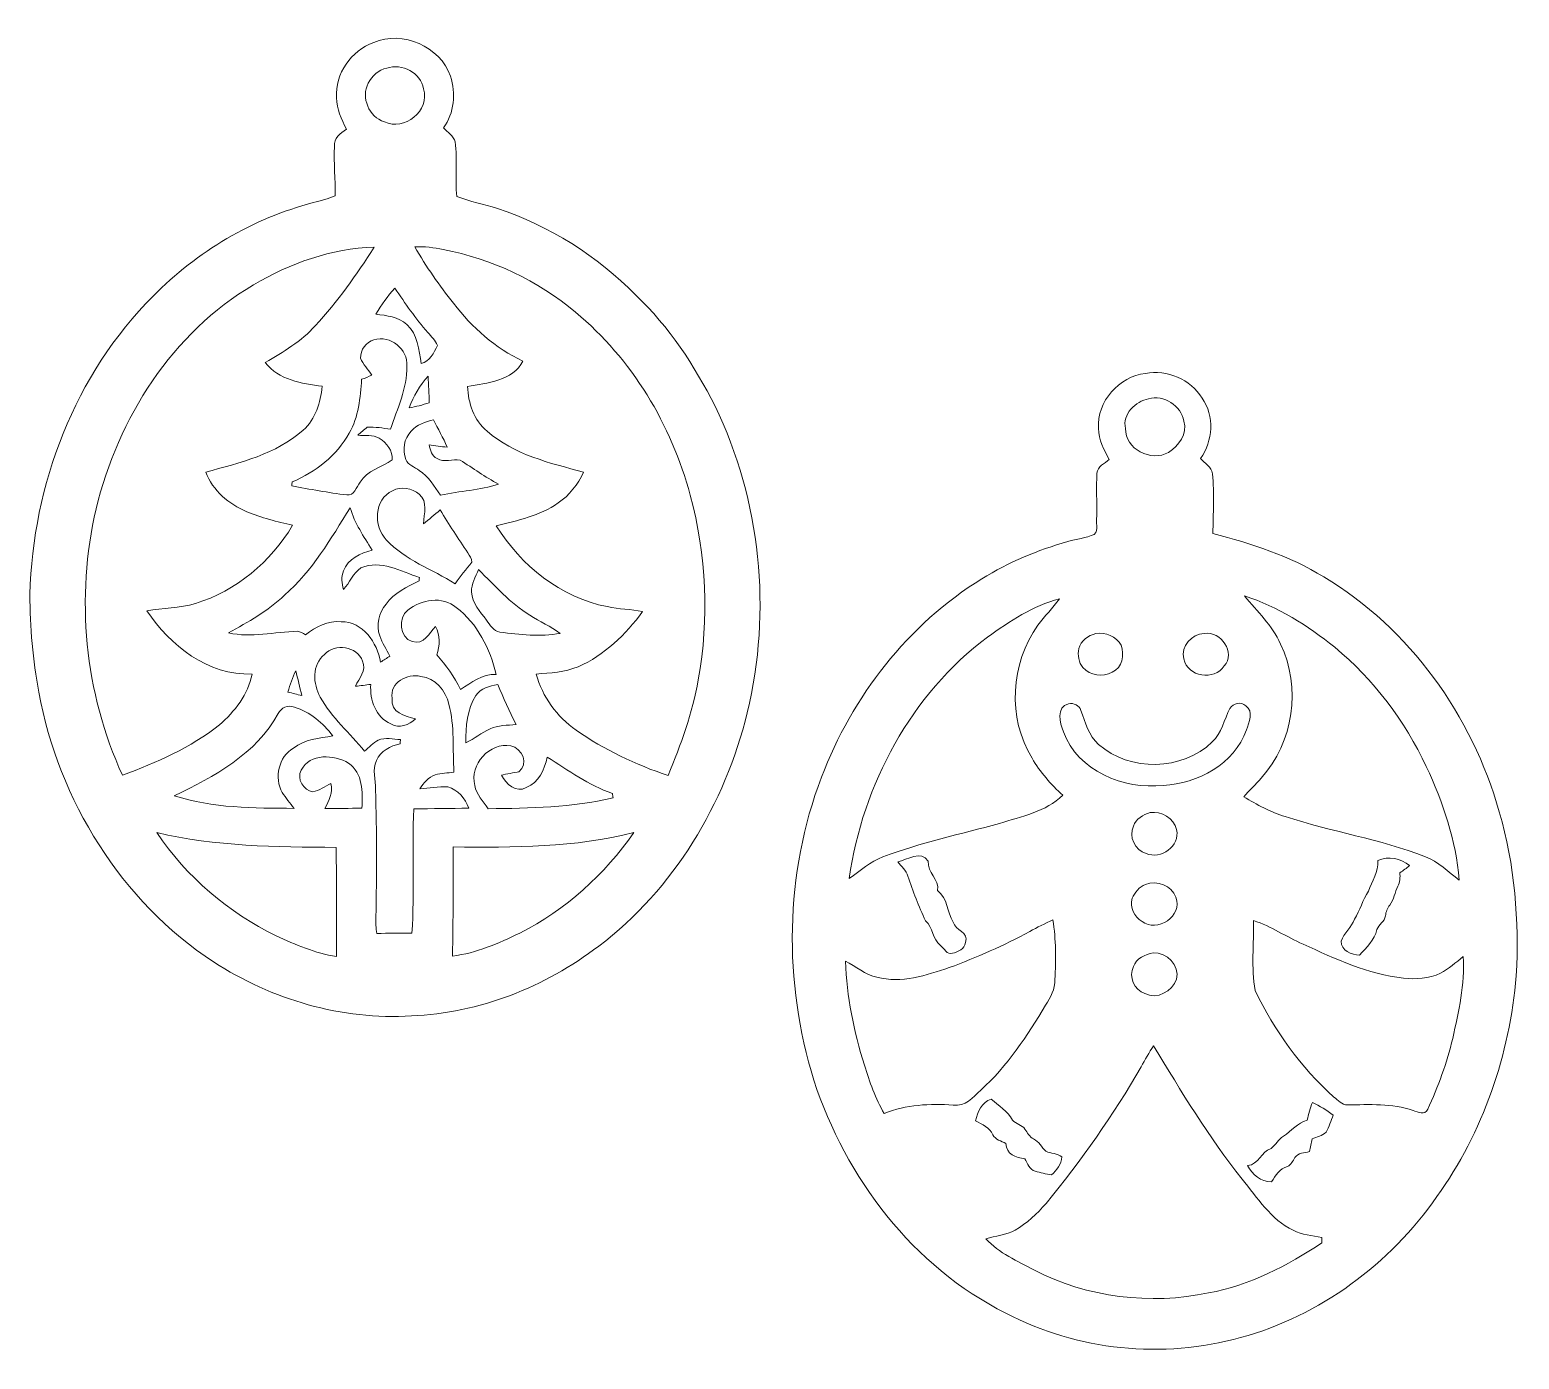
# Model space of a CAD drawing. Header units: centimetres. Extents: x -16.4 to 16.5, y -14.7 to 14.7.
import ezdxf

# ---------------------------------------------------------------- set-up
doc = ezdxf.new("R2010")
doc.units = ezdxf.units.CM
doc.header["$MEASUREMENT"] = 0
doc.layers.add('Layer 1', color=7, linetype='Continuous')

msp = doc.modelspace()

# ---------------------------------------------------------------- linework, layer by layer
at = {"layer": 'Layer 1', "color": 251, "lineweight": 9}
for points, knots in [([(-8.83039, 14.38311), (-8.18798, 14.66428), (-7.36954, 14.29209), (-7.13318, 13.64051), (-7.13318, 13.64051), (-7.01358, 13.26022), (-7.04957, 12.8256), (-7.28946, 12.50069), (-7.28946, 12.50069), (-7.2062, 12.39697), (-7.06544, 12.32501), (-7.03052, 12.18813), (-7.03052, 12.18813), (-6.9769, 11.78808), (-7.03651, 11.38203), (-6.99771, 10.98128), (-6.99771, 10.98128), (-6.70737, 10.86945), (-6.39587, 10.81759), (-6.10024, 10.7181), (-6.10024, 10.7181), (-4.94631, 10.33675), (-3.89362, 9.66788), (-3.04201, 8.80217), (-3.04201, 8.80217), (-2.30681, 8.10861), (-1.74731, 7.25136), (-1.29187, 6.35424), (-1.29187, 6.35424), (-0.2801, 4.26968), (-0.03704, 1.82916), (-0.57961, -0.4205), (-0.57961, -0.4205), (-1.07632, -2.43098), (-2.19675, -4.31834), (-3.86187, -5.57423), (-3.86187, -5.57423), (-5.04579, -6.48017), (-6.49994, -7.05343), (-7.99536, -7.1127), (-7.99536, -7.1127), (-9.53383, -7.21571), (-11.08041, -6.75498), (-12.36699, -5.92101), (-12.36699, -5.92101), (-14.41239, -4.58751), (-15.7847, -2.35055), (-16.22814, 0.03352), (-16.22814, 0.03352), (-16.35655, 0.74508), (-16.42746, 1.46862), (-16.42464, 2.19182), (-16.42464, 2.19182), (-16.36255, 4.61787), (-15.4358, 7.05627), (-13.70225, 8.781), (-13.70225, 8.781), (-12.73529, 9.76772), (-11.50374, 10.49726), (-10.16601, 10.84793), (-10.16601, 10.84793), (-10.00232, 10.8885), (-9.83792, 10.93153), (-9.68235, 10.99821), (-9.68235, 10.99821), (-9.67706, 11.35981), (-9.71797, 11.72281), (-9.69575, 12.08371), (-9.69575, 12.08371), (-9.71797, 12.26997), (-9.56416, 12.37757), (-9.43435, 12.46964), (-9.43435, 12.46964), (-9.5377, 12.68978), (-9.65518, 12.91344), (-9.65307, 13.16391), (-9.65307, 13.16391), (-9.69187, 13.69484), (-9.32463, 14.20708), (-8.83039, 14.38311), (-8.83039, 14.38311), (-8.83039, 14.38311), (-8.83039, 14.38311), (-8.83039, 14.38311)], [0, 0, 0, 0, 0.04545455, 0.04545455, 0.04545455, 0.04545455, 0.09090909, 0.09090909, 0.09090909, 0.09090909, 0.13636364, 0.13636364, 0.13636364, 0.13636364, 0.18181818, 0.18181818, 0.18181818, 0.18181818, 0.22727273, 0.22727273, 0.22727273, 0.22727273, 0.27272727, 0.27272727, 0.27272727, 0.27272727, 0.31818182, 0.31818182, 0.31818182, 0.31818182, 0.36363636, 0.36363636, 0.36363636, 0.36363636, 0.40909091, 0.40909091, 0.40909091, 0.40909091, 0.45454545, 0.45454545, 0.45454545, 0.45454545, 0.5, 0.5, 0.5, 0.5, 0.54545455, 0.54545455, 0.54545455, 0.54545455, 0.59090909, 0.59090909, 0.59090909, 0.59090909, 0.63636364, 0.63636364, 0.63636364, 0.63636364, 0.68181818, 0.68181818, 0.68181818, 0.68181818, 0.72727273, 0.72727273, 0.72727273, 0.72727273, 0.77272727, 0.77272727, 0.77272727, 0.77272727, 0.81818182, 0.81818182, 0.81818182, 0.81818182, 0.86363636, 0.86363636, 0.86363636, 0.86363636, 0.90909091, 0.90909091, 0.90909091, 0.90909091, 1, 1, 1, 1]), ([(-8.54429, 13.8162), (-8.72561, 13.7848), (-8.86496, 13.63875), (-8.95104, 13.48423), (-8.95104, 13.48423), (-9.12037, 13.17344), (-8.93446, 12.73493), (-8.59473, 12.63404), (-8.59473, 12.63404), (-8.16117, 12.40967), (-7.57944, 12.88592), (-7.72972, 13.35935), (-7.72972, 13.35935), (-7.78652, 13.71354), (-8.2088, 13.93544), (-8.54429, 13.8162), (-8.54429, 13.8162), (-8.54429, 13.8162), (-8.54429, 13.8162), (-8.54429, 13.8162)], [0, 0, 0, 0, 0.16666667, 0.16666667, 0.16666667, 0.16666667, 0.33333333, 0.33333333, 0.33333333, 0.33333333, 0.5, 0.5, 0.5, 0.5, 0.66666667, 0.66666667, 0.66666667, 0.66666667, 1, 1, 1, 1]), ([(-7.92516, 9.86897), (-7.66975, 9.43329), (-7.38471, 9.01595), (-7.06615, 8.62331), (-7.06615, 8.62331), (-6.65975, 8.09308), (-6.14646, 7.62989), (-5.53545, 7.34908), (-5.53545, 7.34908), (-5.7577, 6.90775), (-6.32778, 6.8633), (-6.75958, 6.7871), (-6.75958, 6.7871), (-6.743, 6.42162), (-6.62165, 6.03709), (-6.32637, 5.80109), (-6.32637, 5.80109), (-5.73194, 5.28003), (-4.94066, 5.09271), (-4.19665, 4.89692), (-4.19665, 4.89692), (-4.31413, 4.62105), (-4.51239, 4.38292), (-4.75898, 4.21323), (-4.75898, 4.21323), (-5.16114, 3.92501), (-5.65433, 3.82976), (-6.12423, 3.71194), (-6.12423, 3.71194), (-5.57672, 2.83211), (-4.70536, 2.11915), (-3.67137, 1.92371), (-3.67137, 1.92371), (-3.41525, 1.86162), (-3.14855, 1.87538), (-2.89208, 1.8154), (-2.89208, 1.8154), (-3.26744, 1.30987), (-3.7331, 0.84879), (-4.31836, 0.59691), (-4.31836, 0.59691), (-4.61117, 0.47097), (-4.93113, 0.4618), (-5.24299, 0.43498), (-5.24299, 0.43498), (-5.10435, -0.06526), (-4.7865, -0.50905), (-4.35893, -0.80397), (-4.35893, -0.80397), (-3.7391, -1.23789), (-3.04589, -1.56844), (-2.32798, -1.8048), (-2.32798, -1.8048), (-2.04752, -1.12147), (-1.79035, -0.42332), (-1.66476, 0.30693), (-1.66476, 0.30693), (-1.41534, 1.65701), (-1.48061, 3.06141), (-1.84044, 4.38574), (-1.84044, 4.38574), (-2.25566, 5.94185), (-3.12633, 7.39211), (-4.37128, 8.42469), (-4.37128, 8.42469), (-5.20736, 9.12425), (-6.2216, 9.60932), (-7.29334, 9.81111), (-7.29334, 9.81111), (-7.50112, 9.8545), (-7.71244, 9.88237), (-7.92516, 9.86897), (-7.92516, 9.86897), (-7.92516, 9.86897), (-7.92516, 9.86897), (-7.92516, 9.86897)], [0, 0, 0, 0, 0.05, 0.05, 0.05, 0.05, 0.1, 0.1, 0.1, 0.1, 0.15, 0.15, 0.15, 0.15, 0.2, 0.2, 0.2, 0.2, 0.25, 0.25, 0.25, 0.25, 0.3, 0.3, 0.3, 0.3, 0.35, 0.35, 0.35, 0.35, 0.4, 0.4, 0.4, 0.4, 0.45, 0.45, 0.45, 0.45, 0.5, 0.5, 0.5, 0.5, 0.55, 0.55, 0.55, 0.55, 0.6, 0.6, 0.6, 0.6, 0.65, 0.65, 0.65, 0.65, 0.7, 0.7, 0.7, 0.7, 0.75, 0.75, 0.75, 0.75, 0.8, 0.8, 0.8, 0.8, 0.85, 0.85, 0.85, 0.85, 0.9, 0.9, 0.9, 0.9, 1, 1, 1, 1]), ([(-11.48363, 9.03183), (-13.28703, 7.97737), (-14.47483, 6.08401), (-14.96273, 4.08376), (-14.96273, 4.08376), (-15.41781, 2.13114), (-15.2199, 0.02364), (-14.38029, -1.79951), (-14.38029, -1.79951), (-13.62676, -1.51905), (-12.87358, -1.19309), (-12.23963, -0.68932), (-12.23963, -0.68932), (-11.90485, -0.39228), (-11.59864, -0.01728), (-11.5182, 0.43498), (-11.5182, 0.43498), (-12.49505, 0.40394), (-13.32478, 1.06046), (-13.84371, 1.83234), (-13.84371, 1.83234), (-13.48565, 1.88596), (-13.11946, 1.89125), (-12.76986, 1.9932), (-12.76986, 1.9932), (-11.86851, 2.26978), (-11.10157, 2.91536), (-10.62285, 3.72181), (-10.62285, 3.72181), (-10.96611, 3.80084), (-11.30971, 3.88409), (-11.63568, 4.01956), (-11.63568, 4.01956), (-12.02973, 4.18854), (-12.38498, 4.48664), (-12.54126, 4.89515), (-12.54126, 4.89515), (-11.78878, 5.10047), (-10.98974, 5.29097), (-10.38966, 5.82119), (-10.38966, 5.82119), (-10.11484, 6.06673), (-10.00761, 6.43503), (-9.96774, 6.78992), (-9.96774, 6.78992), (-10.41894, 6.85589), (-10.93471, 6.92186), (-11.2254, 7.31874), (-11.2254, 7.31874), (-10.82958, 7.54663), (-10.43094, 7.78617), (-10.12085, 8.1273), (-10.12085, 8.1273), (-9.63014, 8.65894), (-9.21033, 9.25231), (-8.82228, 9.86156), (-8.82228, 9.86156), (-9.76278, 9.83686), (-10.67965, 9.50843), (-11.48363, 9.03183), (-11.48363, 9.03183), (-11.48363, 9.03183), (-11.48363, 9.03183), (-11.48363, 9.03183)], [0, 0, 0, 0, 0.05882353, 0.05882353, 0.05882353, 0.05882353, 0.11764706, 0.11764706, 0.11764706, 0.11764706, 0.17647059, 0.17647059, 0.17647059, 0.17647059, 0.23529412, 0.23529412, 0.23529412, 0.23529412, 0.29411765, 0.29411765, 0.29411765, 0.29411765, 0.35294118, 0.35294118, 0.35294118, 0.35294118, 0.41176471, 0.41176471, 0.41176471, 0.41176471, 0.47058824, 0.47058824, 0.47058824, 0.47058824, 0.52941176, 0.52941176, 0.52941176, 0.52941176, 0.58823529, 0.58823529, 0.58823529, 0.58823529, 0.64705882, 0.64705882, 0.64705882, 0.64705882, 0.70588235, 0.70588235, 0.70588235, 0.70588235, 0.76470588, 0.76470588, 0.76470588, 0.76470588, 0.82352941, 0.82352941, 0.82352941, 0.82352941, 0.88235294, 0.88235294, 0.88235294, 0.88235294, 1, 1, 1, 1]), ([(-8.78382, 8.38659), (-8.54605, 8.34532), (-8.28605, 8.33227), (-8.10189, 8.1527), (-8.10189, 8.1527), (-7.85884, 7.93716), (-7.82744, 7.5932), (-7.7837, 7.29087), (-7.7837, 7.29087), (-7.58685, 7.33638), (-7.505, 7.53146), (-7.42069, 7.69233), (-7.42069, 7.69233), (-7.46796, 7.80451), (-7.56392, 7.88706), (-7.63694, 7.98161), (-7.63694, 7.98161), (-7.9047, 8.28641), (-8.13683, 8.61978), (-8.36155, 8.95668), (-8.36155, 8.95668), (-8.5263, 8.78559), (-8.65505, 8.58486), (-8.78382, 8.38659), (-8.78382, 8.38659), (-8.78382, 8.38659), (-8.78382, 8.38659), (-8.78382, 8.38659)], [0, 0, 0, 0, 0.125, 0.125, 0.125, 0.125, 0.25, 0.25, 0.25, 0.25, 0.375, 0.375, 0.375, 0.375, 0.5, 0.5, 0.5, 0.5, 0.625, 0.625, 0.625, 0.625, 0.75, 0.75, 0.75, 0.75, 1, 1, 1, 1]), ([(-8.82616, 7.81898), (-8.99761, 7.76959), (-9.12743, 7.59355), (-9.12108, 7.41504), (-9.12108, 7.41504), (-9.07451, 7.27005), (-8.94822, 7.16775), (-8.87483, 7.03581), (-8.87483, 7.03581), (-8.94786, 7.00194), (-9.0223, 6.9716), (-9.09815, 6.9455), (-9.09815, 6.9455), (-9.1299, 6.54227), (-9.15812, 6.11188), (-9.37437, 5.75699), (-9.37437, 5.75699), (-9.6439, 5.25993), (-10.11838, 4.90045), (-10.6292, 4.67749), (-10.6292, 4.67749), (-10.63273, 4.65526), (-10.63943, 4.61117), (-10.64261, 4.58894), (-10.64261, 4.58894), (-10.23903, 4.51556), (-9.83509, 4.44254), (-9.428, 4.39068), (-9.428, 4.39068), (-9.25831, 4.36352), (-9.21668, 4.56954), (-9.13237, 4.6722), (-9.13237, 4.6722), (-8.97644, 4.93713), (-8.65753, 5.00169), (-8.42011, 5.16291), (-8.42011, 5.16291), (-8.40706, 5.36188), (-8.54288, 5.54497), (-8.70727, 5.64198), (-8.70727, 5.64198), (-8.85015, 5.72559), (-9.02264, 5.69596), (-9.1814, 5.70936), (-9.1814, 5.70936), (-9.11402, 5.77075), (-9.04769, 5.83354), (-8.97326, 5.88646), (-8.97326, 5.88646), (-8.8004, 5.89316), (-8.62718, 5.87058), (-8.4568, 5.84095), (-8.4568, 5.84095), (-8.31675, 6.29815), (-8.08532, 6.74477), (-8.10296, 7.23548), (-8.10296, 7.23548), (-8.06238, 7.60943), (-8.47126, 7.92869), (-8.82616, 7.81898), (-8.82616, 7.81898), (-8.82616, 7.81898), (-8.82616, 7.81898), (-8.82616, 7.81898)], [0, 0, 0, 0, 0.05882353, 0.05882353, 0.05882353, 0.05882353, 0.11764706, 0.11764706, 0.11764706, 0.11764706, 0.17647059, 0.17647059, 0.17647059, 0.17647059, 0.23529412, 0.23529412, 0.23529412, 0.23529412, 0.29411765, 0.29411765, 0.29411765, 0.29411765, 0.35294118, 0.35294118, 0.35294118, 0.35294118, 0.41176471, 0.41176471, 0.41176471, 0.41176471, 0.47058824, 0.47058824, 0.47058824, 0.47058824, 0.52941176, 0.52941176, 0.52941176, 0.52941176, 0.58823529, 0.58823529, 0.58823529, 0.58823529, 0.64705882, 0.64705882, 0.64705882, 0.64705882, 0.70588235, 0.70588235, 0.70588235, 0.70588235, 0.76470588, 0.76470588, 0.76470588, 0.76470588, 0.82352941, 0.82352941, 0.82352941, 0.82352941, 0.88235294, 0.88235294, 0.88235294, 0.88235294, 1, 1, 1, 1]), ([(-8.04722, 6.31191), (-7.89729, 6.33943), (-7.75018, 6.38035), (-7.60449, 6.42515), (-7.60449, 6.42515), (-7.61119, 6.62306), (-7.61966, 6.82061), (-7.62953, 7.01782), (-7.62953, 7.01782), (-7.80804, 6.80827), (-7.95621, 6.57261), (-8.04722, 6.31191), (-8.04722, 6.31191), (-8.04722, 6.31191), (-8.04722, 6.31191), (-8.04722, 6.31191)], [0, 0, 0, 0, 0.2, 0.2, 0.2, 0.2, 0.4, 0.4, 0.4, 0.4, 0.6, 0.6, 0.6, 0.6, 1, 1, 1, 1]), ([(8.21373, 7.07567), (8.68715, 7.15858), (9.21667, 6.94903), (9.46432, 6.52816), (9.46432, 6.52816), (9.74583, 6.14116), (9.70668, 5.5799), (9.43222, 5.19819), (9.43222, 5.19819), (9.51936, 5.08918), (9.6767, 5.01086), (9.69645, 4.85882), (9.69645, 4.85882), (9.73914, 4.41926), (9.70598, 3.97723), (9.70632, 3.53625), (9.70632, 3.53625), (10.55758, 3.32564), (11.39825, 3.04095), (12.15108, 2.58305), (12.15108, 2.58305), (14.05678, 1.44428), (15.42909, -0.48506), (16.02916, -2.60914), (16.02916, -2.60914), (16.37383, -3.78071), (16.47014, -5.01261), (16.40627, -6.22864), (16.40627, -6.22864), (16.25635, -7.96854), (15.67498, -9.6848), (14.65157, -11.10685), (14.65157, -11.10685), (13.61475, -12.59239), (12.07276, -13.74245), (10.31734, -14.2187), (10.31734, -14.2187), (8.60072, -14.69707), (6.70878, -14.51115), (5.13009, -13.68036), (5.13009, -13.68036), (3.07869, -12.6506), (1.5942, -10.6948), (0.89147, -8.5351), (0.89147, -8.5351), (0.21625, -6.36798), (0.24518, -3.97156), (1.05833, -1.84572), (1.05833, -1.84572), (1.73461, -0.05996), (2.96933, 1.53389), (4.60339, 2.5386), (4.60339, 2.5386), (5.18935, 2.9076), (5.83741, 3.17219), (6.50205, 3.36198), (6.50205, 3.36198), (6.69502, 3.41948), (6.90139, 3.43501), (7.08554, 3.52073), (7.08554, 3.52073), (7.19102, 3.62057), (7.10142, 3.79837), (7.13987, 3.91902), (7.13987, 3.91902), (7.14622, 4.23687), (7.12435, 4.55578), (7.14305, 4.87328), (7.14305, 4.87328), (7.15821, 5.02145), (7.31132, 5.08918), (7.41539, 5.17138), (7.41539, 5.17138), (7.29968, 5.38657), (7.17197, 5.60918), (7.17903, 5.86212), (7.17903, 5.86212), (7.1374, 6.45373), (7.63411, 7.00723), (8.21373, 7.07567), (8.21373, 7.07567), (8.21373, 7.07567), (8.21373, 7.07567), (8.21373, 7.07567)], [0, 0, 0, 0, 0.04545455, 0.04545455, 0.04545455, 0.04545455, 0.09090909, 0.09090909, 0.09090909, 0.09090909, 0.13636364, 0.13636364, 0.13636364, 0.13636364, 0.18181818, 0.18181818, 0.18181818, 0.18181818, 0.22727273, 0.22727273, 0.22727273, 0.22727273, 0.27272727, 0.27272727, 0.27272727, 0.27272727, 0.31818182, 0.31818182, 0.31818182, 0.31818182, 0.36363636, 0.36363636, 0.36363636, 0.36363636, 0.40909091, 0.40909091, 0.40909091, 0.40909091, 0.45454545, 0.45454545, 0.45454545, 0.45454545, 0.5, 0.5, 0.5, 0.5, 0.54545455, 0.54545455, 0.54545455, 0.54545455, 0.59090909, 0.59090909, 0.59090909, 0.59090909, 0.63636364, 0.63636364, 0.63636364, 0.63636364, 0.68181818, 0.68181818, 0.68181818, 0.68181818, 0.72727273, 0.72727273, 0.72727273, 0.72727273, 0.77272727, 0.77272727, 0.77272727, 0.77272727, 0.81818182, 0.81818182, 0.81818182, 0.81818182, 0.86363636, 0.86363636, 0.86363636, 0.86363636, 0.90909091, 0.90909091, 0.90909091, 0.90909091, 1, 1, 1, 1]), ([(8.28322, 6.51511), (7.99677, 6.45478), (7.70008, 6.17926), (7.77311, 5.86141), (7.77311, 5.86141), (7.76252, 5.40351), (8.34178, 5.10964), (8.72666, 5.33154), (8.72666, 5.33154), (8.94961, 5.47759), (9.14929, 5.73935), (9.06216, 6.02122), (9.06216, 6.02122), (9.00501, 6.36236), (8.61907, 6.61106), (8.28322, 6.51511), (8.28322, 6.51511), (8.28322, 6.51511), (8.28322, 6.51511), (8.28322, 6.51511)], [0, 0, 0, 0, 0.16666667, 0.16666667, 0.16666667, 0.16666667, 0.33333333, 0.33333333, 0.33333333, 0.33333333, 0.5, 0.5, 0.5, 0.5, 0.66666667, 0.66666667, 0.66666667, 0.66666667, 1, 1, 1, 1]), ([(-8.00383, 5.79932), (-8.1654, 5.6374), (-8.20209, 5.38305), (-8.11848, 5.17455), (-8.11848, 5.17455), (-8.07261, 5.04685), (-7.92551, 5.0084), (-7.82815, 4.93043), (-7.82815, 4.93043), (-7.61966, 4.7992), (-7.49019, 4.5833), (-7.3526, 4.38504), (-7.3526, 4.38504), (-6.92856, 4.47817), (-6.48795, 4.49651), (-6.07343, 4.63057), (-6.07343, 4.63057), (-6.3673, 4.78826), (-6.64035, 4.98017), (-6.92045, 5.15974), (-6.92045, 5.15974), (-7.08978, 5.19466), (-7.27393, 5.09553), (-7.43163, 5.19254), (-7.43163, 5.19254), (-7.55545, 5.24828), (-7.57274, 5.38481), (-7.60978, 5.49699), (-7.60978, 5.49699), (-7.47643, 5.48006), (-7.34414, 5.45642), (-7.20973, 5.44549), (-7.20973, 5.44549), (-7.29228, 5.65609), (-7.41575, 5.8473), (-7.5103, 6.05226), (-7.5103, 6.05226), (-7.68739, 6.00041), (-7.88495, 5.95278), (-8.00383, 5.79932), (-8.00383, 5.79932), (-8.00383, 5.79932), (-8.00383, 5.79932), (-8.00383, 5.79932)], [0, 0, 0, 0, 0.08333333, 0.08333333, 0.08333333, 0.08333333, 0.16666667, 0.16666667, 0.16666667, 0.16666667, 0.25, 0.25, 0.25, 0.25, 0.33333333, 0.33333333, 0.33333333, 0.33333333, 0.41666667, 0.41666667, 0.41666667, 0.41666667, 0.5, 0.5, 0.5, 0.5, 0.58333333, 0.58333333, 0.58333333, 0.58333333, 0.66666667, 0.66666667, 0.66666667, 0.66666667, 0.75, 0.75, 0.75, 0.75, 0.83333333, 0.83333333, 0.83333333, 0.83333333, 1, 1, 1, 1]), ([(-8.41692, 4.48276), (-8.8265, 4.29966), (-8.84027, 3.6943), (-8.55311, 3.39691), (-8.55311, 3.39691), (-8.13647, 2.94782), (-7.53922, 2.75097), (-7.03193, 2.42924), (-7.03193, 2.42924), (-6.91939, 2.59751), (-6.78886, 2.75238), (-6.66186, 2.90937), (-6.66186, 2.90937), (-6.66751, 2.98521), (-6.71443, 3.04871), (-6.75323, 3.11151), (-6.75323, 3.11151), (-6.96314, 3.42372), (-7.16845, 3.7391), (-7.36566, 4.05978), (-7.36566, 4.05978), (-7.48419, 3.95359), (-7.60766, 3.85269), (-7.73396, 3.75603), (-7.73396, 3.75603), (-7.71667, 3.97546), (-7.63236, 4.2404), (-7.82462, 4.40726), (-7.82462, 4.40726), (-7.98655, 4.5325), (-8.23243, 4.59282), (-8.41692, 4.48276), (-8.41692, 4.48276), (-8.41692, 4.48276), (-8.41692, 4.48276), (-8.41692, 4.48276)], [0, 0, 0, 0, 0.1, 0.1, 0.1, 0.1, 0.2, 0.2, 0.2, 0.2, 0.3, 0.3, 0.3, 0.3, 0.4, 0.4, 0.4, 0.4, 0.5, 0.5, 0.5, 0.5, 0.6, 0.6, 0.6, 0.6, 0.7, 0.7, 0.7, 0.7, 0.8, 0.8, 0.8, 0.8, 1, 1, 1, 1]), ([(-9.3525, 4.10705), (-9.77407, 3.42125), (-10.19352, 2.7171), (-10.79924, 2.17383), (-10.79924, 2.17383), (-11.16543, 1.83269), (-11.60005, 1.58222), (-12.03714, 1.34445), (-12.03714, 1.34445), (-11.53302, 1.23085), (-11.02326, 1.36702), (-10.51701, 1.38008), (-10.51701, 1.38008), (-10.44999, 1.37761), (-10.39425, 1.3321), (-10.33534, 1.30423), (-10.33534, 1.30423), (-10.11202, 1.48026), (-9.84321, 1.62243), (-9.54829, 1.59104), (-9.54829, 1.59104), (-9.07097, 1.60056), (-8.75384, 1.12537), (-8.67834, 0.6978), (-8.67834, 0.6978), (-8.61061, 0.74331), (-8.54252, 0.78811), (-8.47373, 0.83151), (-8.47373, 0.83151), (-8.5457, 0.98179), (-8.6473, 1.11796), (-8.6988, 1.27742), (-8.6988, 1.27742), (-8.78065, 1.51413), (-8.71891, 1.78965), (-8.55699, 1.97874), (-8.55699, 1.97874), (-8.38271, 2.23027), (-8.09414, 2.35903), (-7.82815, 2.49168), (-7.82815, 2.49168), (-7.82674, 2.51038), (-7.82356, 2.54812), (-7.8218, 2.56682), (-7.8218, 2.56682), (-8.23137, 2.70264), (-8.67551, 2.96969), (-9.11191, 2.77919), (-9.11191, 2.77919), (-9.2883, 2.66525), (-9.3592, 2.44899), (-9.50173, 2.30012), (-9.50173, 2.30012), (-9.52818, 2.43488), (-9.5557, 2.58023), (-9.49926, 2.71146), (-9.49926, 2.71146), (-9.40648, 2.98486), (-9.11967, 3.10093), (-8.86496, 3.1743), (-8.86496, 3.1743), (-9.05335, 3.47134), (-9.2509, 3.76662), (-9.3525, 4.10705), (-9.3525, 4.10705), (-9.3525, 4.10705), (-9.3525, 4.10705), (-9.3525, 4.10705)], [0, 0, 0, 0, 0.05555556, 0.05555556, 0.05555556, 0.05555556, 0.11111111, 0.11111111, 0.11111111, 0.11111111, 0.16666667, 0.16666667, 0.16666667, 0.16666667, 0.22222222, 0.22222222, 0.22222222, 0.22222222, 0.27777778, 0.27777778, 0.27777778, 0.27777778, 0.33333333, 0.33333333, 0.33333333, 0.33333333, 0.38888889, 0.38888889, 0.38888889, 0.38888889, 0.44444444, 0.44444444, 0.44444444, 0.44444444, 0.5, 0.5, 0.5, 0.5, 0.55555556, 0.55555556, 0.55555556, 0.55555556, 0.61111111, 0.61111111, 0.61111111, 0.61111111, 0.66666667, 0.66666667, 0.66666667, 0.66666667, 0.72222222, 0.72222222, 0.72222222, 0.72222222, 0.77777778, 0.77777778, 0.77777778, 0.77777778, 0.83333333, 0.83333333, 0.83333333, 0.83333333, 0.88888889, 0.88888889, 0.88888889, 0.88888889, 1, 1, 1, 1]), ([(-6.5144, 2.74144), (-6.58284, 2.58516), (-6.6788, 2.425), (-6.67033, 2.24861), (-6.67033, 2.24861), (-6.65834, 1.99849), (-6.47454, 1.81576), (-6.34084, 1.62349), (-6.34084, 1.62349), (-6.25617, 1.52577), (-6.1895, 1.37584), (-6.04345, 1.36103), (-6.04345, 1.36103), (-5.60353, 1.30246), (-5.15374, 1.25837), (-4.71241, 1.33245), (-4.71241, 1.33245), (-4.92126, 1.48979), (-5.16503, 1.59104), (-5.38093, 1.73709), (-5.38093, 1.73709), (-5.81626, 2.00238), (-6.15598, 2.3869), (-6.5144, 2.74144), (-6.5144, 2.74144), (-6.5144, 2.74144), (-6.5144, 2.74144), (-6.5144, 2.74144)], [0, 0, 0, 0, 0.125, 0.125, 0.125, 0.125, 0.25, 0.25, 0.25, 0.25, 0.375, 0.375, 0.375, 0.375, 0.5, 0.5, 0.5, 0.5, 0.625, 0.625, 0.625, 0.625, 0.75, 0.75, 0.75, 0.75, 1, 1, 1, 1]), ([(-8.07474, 1.84821), (-8.30192, 1.67606), (-8.26489, 1.23685), (-7.97808, 1.15218), (-7.97808, 1.15218), (-7.72126, 1.07245), (-7.60978, 1.33845), (-7.46726, 1.4852), (-7.46726, 1.4852), (-7.35366, 1.28871), (-7.36883, 1.06434), (-7.43939, 0.85796), (-7.43939, 0.85796), (-7.22948, 0.62901), (-7.04569, 0.37642), (-6.91622, 0.09314), (-6.91622, 0.09314), (-6.66998, 0.24695), (-6.43538, 0.43745), (-6.12529, 0.42899), (-6.12529, 0.42899), (-6.26076, 0.99414), (-6.53945, 1.54729), (-7.00865, 1.90713), (-7.00865, 1.90713), (-7.30604, 2.16536), (-7.78934, 2.0814), (-8.07474, 1.84821), (-8.07474, 1.84821), (-8.07474, 1.84821), (-8.07474, 1.84821), (-8.07474, 1.84821)], [0, 0, 0, 0, 0.11111111, 0.11111111, 0.11111111, 0.11111111, 0.22222222, 0.22222222, 0.22222222, 0.22222222, 0.33333333, 0.33333333, 0.33333333, 0.33333333, 0.44444444, 0.44444444, 0.44444444, 0.44444444, 0.55555556, 0.55555556, 0.55555556, 0.55555556, 0.66666667, 0.66666667, 0.66666667, 0.66666667, 0.77777778, 0.77777778, 0.77777778, 0.77777778, 1, 1, 1, 1]), ([(4.72687, 1.25343), (3.0353, -0.01199), (1.97062, -2.00271), (1.67111, -4.07704), (1.67111, -4.07704), (1.91841, -3.91688), (2.13678, -3.70592), (2.41723, -3.60185), (2.41723, -3.60185), (3.25473, -3.28788), (4.13173, -3.10056), (4.99251, -2.86349), (4.99251, -2.86349), (5.47688, -2.71003), (6.0131, -2.60702), (6.39092, -2.24154), (6.39092, -2.24154), (6.12317, -2.00589), (5.89245, -1.72966), (5.709, -1.4238), (5.709, -1.4238), (5.16396, -0.5341), (5.22887, 0.67417), (5.84059, 1.51448), (5.84059, 1.51448), (5.981, 1.72333), (6.17502, 1.88808), (6.31613, 2.09586), (6.31613, 2.09586), (5.72841, 1.9484), (5.21794, 1.59421), (4.72687, 1.25343), (4.72687, 1.25343), (4.72687, 1.25343), (4.72687, 1.25343), (4.72687, 1.25343)], [0, 0, 0, 0, 0.1, 0.1, 0.1, 0.1, 0.2, 0.2, 0.2, 0.2, 0.3, 0.3, 0.3, 0.3, 0.4, 0.4, 0.4, 0.4, 0.5, 0.5, 0.5, 0.5, 0.6, 0.6, 0.6, 0.6, 0.7, 0.7, 0.7, 0.7, 0.8, 0.8, 0.8, 0.8, 1, 1, 1, 1]), ([(10.40377, 2.16007), (10.68423, 1.81893), (11.02148, 1.51237), (11.1954, 1.09715), (11.1954, 1.09715), (11.66671, 0.14359), (11.48151, -1.07737), (10.77136, -1.86407), (10.77136, -1.86407), (10.65142, -2.00906), (10.50396, -2.12865), (10.38683, -2.27647), (10.38683, -2.27647), (10.67717, -2.44968), (10.97703, -2.61513), (11.303, -2.71179), (11.303, -2.71179), (12.32218, -3.05011), (13.39709, -3.20427), (14.39721, -3.60185), (14.39721, -3.60185), (14.68896, -3.70486), (14.89922, -3.9384), (15.1451, -4.11444), (15.1451, -4.11444), (15.07913, -3.2392), (14.78351, -2.39959), (14.41803, -1.60795), (14.41803, -1.60795), (13.94072, -0.60007), (13.26056, 0.31927), (12.39485, 1.02589), (12.39485, 1.02589), (11.80218, 1.5099), (11.13614, 1.92512), (10.40377, 2.16007), (10.40377, 2.16007), (10.40377, 2.16007), (10.40377, 2.16007), (10.40377, 2.16007)], [0, 0, 0, 0, 0.09090909, 0.09090909, 0.09090909, 0.09090909, 0.18181818, 0.18181818, 0.18181818, 0.18181818, 0.27272727, 0.27272727, 0.27272727, 0.27272727, 0.36363636, 0.36363636, 0.36363636, 0.36363636, 0.45454545, 0.45454545, 0.45454545, 0.45454545, 0.54545455, 0.54545455, 0.54545455, 0.54545455, 0.63636364, 0.63636364, 0.63636364, 0.63636364, 0.72727273, 0.72727273, 0.72727273, 0.72727273, 0.81818182, 0.81818182, 0.81818182, 0.81818182, 1, 1, 1, 1]), ([(7.11835, 1.32998), (6.95572, 1.28412), (6.78074, 1.17229), (6.7437, 0.99661), (6.7437, 0.99661), (6.71442, 0.85373), (6.73806, 0.69216), (6.83084, 0.57645), (6.83084, 0.57645), (6.99841, 0.41029), (7.26793, 0.34679), (7.47889, 0.47732), (7.47889, 0.47732), (7.70678, 0.56622), (7.74665, 0.86537), (7.6768, 1.07069), (7.6768, 1.07069), (7.57061, 1.26154), (7.33319, 1.36879), (7.11835, 1.32998), (7.11835, 1.32998), (7.11835, 1.32998), (7.11835, 1.32998), (7.11835, 1.32998)], [0, 0, 0, 0, 0.14285714, 0.14285714, 0.14285714, 0.14285714, 0.28571429, 0.28571429, 0.28571429, 0.28571429, 0.42857143, 0.42857143, 0.42857143, 0.42857143, 0.57142857, 0.57142857, 0.57142857, 0.57142857, 0.71428571, 0.71428571, 0.71428571, 0.71428571, 1, 1, 1, 1]), ([(9.51441, 1.33104), (9.23607, 1.31658), (8.98525, 1.05658), (9.06603, 0.76801), (9.06603, 0.76801), (9.14188, 0.37148), (9.73667, 0.28082), (9.95186, 0.61314), (9.95186, 0.61314), (10.21503, 0.90735), (9.8873, 1.38819), (9.51441, 1.33104), (9.51441, 1.33104), (9.51441, 1.33104), (9.51441, 1.33104), (9.51441, 1.33104)], [0, 0, 0, 0, 0.2, 0.2, 0.2, 0.2, 0.4, 0.4, 0.4, 0.4, 0.6, 0.6, 0.6, 0.6, 1, 1, 1, 1]), ([(-9.91589, 0.8682), (-10.20199, 0.64383), (-10.17306, 0.21944), (-10.01255, -0.07337), (-10.01255, -0.07337), (-9.7582, -0.52634), (-9.35815, -0.87065), (-9.03465, -1.27105), (-9.03465, -1.27105), (-8.93834, -1.18321), (-8.84696, -1.08584), (-8.7295, -1.02587), (-8.7295, -1.02587), (-8.57533, -0.95355), (-8.40247, -1.00611), (-8.23984, -1.01317), (-8.23984, -1.01317), (-8.24266, -1.03539), (-8.24795, -1.07984), (-8.25042, -1.10242), (-8.25042, -1.10242), (-8.46103, -1.15604), (-8.68893, -1.25835), (-8.76971, -1.47742), (-8.76971, -1.47742), (-8.86567, -1.67886), (-8.78981, -1.90323), (-8.793, -2.11489), (-8.793, -2.11489), (-8.76089, -3.05434), (-8.76654, -3.99485), (-8.78171, -4.935), (-8.78171, -4.935), (-8.7884, -5.05353), (-8.78382, -5.17489), (-8.76089, -5.29236), (-8.76089, -5.29236), (-8.50265, -5.28919), (-8.24406, -5.28778), (-7.98549, -5.28637), (-7.98549, -5.28637), (-7.92834, -4.37302), (-7.98161, -3.45757), (-7.94774, -2.54387), (-7.94774, -2.54387), (-7.54169, -2.5347), (-7.13565, -2.53541), (-6.72925, -2.52517), (-6.72925, -2.52517), (-6.81356, -2.31598), (-6.96913, -2.11948), (-7.19385, -2.05527), (-7.19385, -2.05527), (-7.40199, -2.04504), (-7.60837, -2.0835), (-7.8151, -2.10255), (-7.8151, -2.10255), (-7.72937, -1.97449), (-7.62283, -1.84572), (-7.47361, -1.79175), (-7.47361, -1.79175), (-7.33885, -1.754), (-7.19632, -1.75365), (-7.05839, -1.73001), (-7.05839, -1.73001), (-7.09014, -1.23013), (-7.04216, -0.71931), (-7.16845, -0.23071), (-7.16845, -0.23071), (-7.23548, 0.06598), (-7.4722, 0.35314), (-7.78899, 0.38277), (-7.78899, 0.38277), (-8.08497, 0.45121), (-8.48996, 0.2466), (-8.42081, -0.10053), (-8.42081, -0.10053), (-8.47867, -0.41592), (-8.13471, -0.49141), (-7.90717, -0.55667), (-7.90717, -0.55667), (-8.05251, -0.69073), (-8.26348, -0.77363), (-8.45502, -0.66639), (-8.45502, -0.66639), (-8.7877, -0.5154), (-8.91858, -0.13475), (-8.89742, 0.2078), (-8.89742, 0.2078), (-9.00959, 0.19298), (-9.12073, 0.17499), (-9.23326, 0.1644), (-9.23326, 0.1644), (-9.15495, 0.3422), (-8.98667, 0.51154), (-9.07697, 0.72073), (-9.07697, 0.72073), (-9.19481, 1.05234), (-9.68799, 1.12572), (-9.91589, 0.8682), (-9.91589, 0.8682), (-9.91589, 0.8682), (-9.91589, 0.8682), (-9.91589, 0.8682)], [0, 0, 0, 0, 0.03703704, 0.03703704, 0.03703704, 0.03703704, 0.07407407, 0.07407407, 0.07407407, 0.07407407, 0.11111111, 0.11111111, 0.11111111, 0.11111111, 0.14814815, 0.14814815, 0.14814815, 0.14814815, 0.18518519, 0.18518519, 0.18518519, 0.18518519, 0.22222222, 0.22222222, 0.22222222, 0.22222222, 0.25925926, 0.25925926, 0.25925926, 0.25925926, 0.2962963, 0.2962963, 0.2962963, 0.2962963, 0.33333333, 0.33333333, 0.33333333, 0.33333333, 0.37037037, 0.37037037, 0.37037037, 0.37037037, 0.40740741, 0.40740741, 0.40740741, 0.40740741, 0.44444444, 0.44444444, 0.44444444, 0.44444444, 0.48148148, 0.48148148, 0.48148148, 0.48148148, 0.51851852, 0.51851852, 0.51851852, 0.51851852, 0.55555556, 0.55555556, 0.55555556, 0.55555556, 0.59259259, 0.59259259, 0.59259259, 0.59259259, 0.62962963, 0.62962963, 0.62962963, 0.62962963, 0.66666667, 0.66666667, 0.66666667, 0.66666667, 0.7037037, 0.7037037, 0.7037037, 0.7037037, 0.74074074, 0.74074074, 0.74074074, 0.74074074, 0.77777778, 0.77777778, 0.77777778, 0.77777778, 0.81481481, 0.81481481, 0.81481481, 0.81481481, 0.85185185, 0.85185185, 0.85185185, 0.85185185, 0.88888889, 0.88888889, 0.88888889, 0.88888889, 0.92592593, 0.92592593, 0.92592593, 0.92592593, 1, 1, 1, 1]), ([(-10.72551, 0.03776), (-10.62426, 0.01094), (-10.52266, -0.01446), (-10.42071, -0.0388), (-10.42071, -0.0388), (-10.46199, 0.145), (-10.50855, 0.32739), (-10.55336, 0.50977), (-10.55336, 0.50977), (-10.62638, 0.35878), (-10.67895, 0.19898), (-10.72551, 0.03776), (-10.72551, 0.03776), (-10.72551, 0.03776), (-10.72551, 0.03776), (-10.72551, 0.03776)], [0, 0, 0, 0, 0.2, 0.2, 0.2, 0.2, 0.4, 0.4, 0.4, 0.4, 0.6, 0.6, 0.6, 0.6, 1, 1, 1, 1]), ([(-6.57261, -0.04056), (-6.77228, -0.34748), (-6.7998, -0.7246), (-6.79521, -1.08055), (-6.79521, -1.08055), (-6.60965, -0.99271), (-6.44738, -0.86359), (-6.26181, -0.77575), (-6.26181, -0.77575), (-6.08296, -0.68791), (-5.87693, -0.70272), (-5.68432, -0.67627), (-5.68432, -0.67627), (-5.83531, -0.38981), (-5.9676, -0.09454), (-6.09283, 0.20391), (-6.09283, 0.20391), (-6.26852, 0.16511), (-6.46748, 0.12383), (-6.57261, -0.04056), (-6.57261, -0.04056), (-6.57261, -0.04056), (-6.57261, -0.04056), (-6.57261, -0.04056)], [0, 0, 0, 0, 0.14285714, 0.14285714, 0.14285714, 0.14285714, 0.28571429, 0.28571429, 0.28571429, 0.28571429, 0.42857143, 0.42857143, 0.42857143, 0.42857143, 0.57142857, 0.57142857, 0.57142857, 0.57142857, 0.71428571, 0.71428571, 0.71428571, 0.71428571, 1, 1, 1, 1]), ([(-10.93824, -0.4392), (-11.43142, -1.32679), (-12.35111, -1.83691), (-13.23941, -2.25248), (-13.23941, -2.25248), (-12.38815, -2.53152), (-11.47658, -2.52376), (-10.59075, -2.53117), (-10.59075, -2.53117), (-10.67859, -2.41617), (-10.77314, -2.30539), (-10.84969, -2.18263), (-10.84969, -2.18263), (-11.03596, -1.85631), (-10.93118, -1.39346), (-10.60275, -1.19908), (-10.60275, -1.19908), (-10.35792, -0.998), (-10.02913, -0.99165), (-9.73315, -0.92709), (-9.73315, -0.92709), (-9.95152, -0.64769), (-10.23937, -0.39969), (-10.58299, -0.29491), (-10.58299, -0.29491), (-10.72869, -0.23847), (-10.87474, -0.30973), (-10.93824, -0.4392), (-10.93824, -0.4392), (-10.93824, -0.4392), (-10.93824, -0.4392), (-10.93824, -0.4392)], [0, 0, 0, 0, 0.11111111, 0.11111111, 0.11111111, 0.11111111, 0.22222222, 0.22222222, 0.22222222, 0.22222222, 0.33333333, 0.33333333, 0.33333333, 0.33333333, 0.44444444, 0.44444444, 0.44444444, 0.44444444, 0.55555556, 0.55555556, 0.55555556, 0.55555556, 0.66666667, 0.66666667, 0.66666667, 0.66666667, 0.77777778, 0.77777778, 0.77777778, 0.77777778, 1, 1, 1, 1]), ([(6.51616, -0.21942), (6.23676, -0.29844), (6.32672, -0.63817), (6.40115, -0.84207), (6.40115, -0.84207), (6.72253, -1.70567), (7.73571, -2.12054), (8.60566, -2.02423), (8.60566, -2.02423), (9.37435, -1.98401), (10.17517, -1.55327), (10.4461, -0.79797), (10.4461, -0.79797), (10.50361, -0.64275), (10.6105, -0.38381), (10.42988, -0.26775), (10.42988, -0.26775), (10.32581, -0.17074), (10.15189, -0.20319), (10.08132, -0.32314), (10.08132, -0.32314), (9.95116, -0.56761), (9.90353, -0.87029), (9.69081, -1.06503), (9.69081, -1.06503), (9.03182, -1.70144), (7.86624, -1.73107), (7.18079, -1.11865), (7.18079, -1.11865), (6.96383, -0.92286), (6.88023, -0.63499), (6.78956, -0.36794), (6.78956, -0.36794), (6.75711, -0.25576), (6.62446, -0.19684), (6.51616, -0.21942), (6.51616, -0.21942), (6.51616, -0.21942), (6.51616, -0.21942), (6.51616, -0.21942)], [0, 0, 0, 0, 0.09090909, 0.09090909, 0.09090909, 0.09090909, 0.18181818, 0.18181818, 0.18181818, 0.18181818, 0.27272727, 0.27272727, 0.27272727, 0.27272727, 0.36363636, 0.36363636, 0.36363636, 0.36363636, 0.45454545, 0.45454545, 0.45454545, 0.45454545, 0.54545455, 0.54545455, 0.54545455, 0.54545455, 0.63636364, 0.63636364, 0.63636364, 0.63636364, 0.72727273, 0.72727273, 0.72727273, 0.72727273, 0.81818182, 0.81818182, 0.81818182, 0.81818182, 1, 1, 1, 1]), ([(-10.43058, -1.68839), (-10.53925, -1.88382), (-10.38332, -2.13253), (-10.17588, -2.16393), (-10.17588, -2.16393), (-10.02807, -2.14523), (-9.90989, -2.04152), (-9.77619, -1.98331), (-9.77619, -1.98331), (-9.72151, -2.18086), (-9.82875, -2.36043), (-9.90777, -2.5347), (-9.90777, -2.5347), (-9.63613, -2.53435), (-9.3645, -2.53152), (-9.0925, -2.52447), (-9.0925, -2.52447), (-9.07663, -2.1724), (-9.06463, -1.76035), (-9.38884, -1.52964), (-9.38884, -1.52964), (-9.69822, -1.34443), (-10.2496, -1.30739), (-10.43058, -1.68839), (-10.43058, -1.68839), (-10.43058, -1.68839), (-10.43058, -1.68839), (-10.43058, -1.68839)], [0, 0, 0, 0, 0.125, 0.125, 0.125, 0.125, 0.25, 0.25, 0.25, 0.25, 0.375, 0.375, 0.375, 0.375, 0.5, 0.5, 0.5, 0.5, 0.625, 0.625, 0.625, 0.625, 0.75, 0.75, 0.75, 0.75, 1, 1, 1, 1]), ([(-6.59766, -2.02529), (-6.56168, -2.22567), (-6.41492, -2.37771), (-6.30274, -2.53858), (-6.30274, -2.53858), (-5.38022, -2.52659), (-4.44748, -2.516), (-3.54543, -2.29834), (-3.54543, -2.29834), (-3.54895, -2.2747), (-3.55566, -2.22743), (-3.55883, -2.20344), (-3.55883, -2.20344), (-4.082, -2.0207), (-4.53708, -1.69227), (-4.99958, -1.39699), (-4.99958, -1.39699), (-5.05814, -1.66969), (-5.17738, -1.96355), (-5.46101, -2.07115), (-5.46101, -2.07115), (-5.68114, -2.20168), (-5.91574, -1.99177), (-6.00817, -1.79634), (-6.00817, -1.79634), (-5.91292, -1.77764), (-5.72171, -1.73989), (-5.62611, -1.72084), (-5.62611, -1.72084), (-5.39186, -1.55362), (-5.55308, -1.19908), (-5.80285, -1.15216), (-5.80285, -1.15216), (-6.26428, -1.06221), (-6.72713, -1.56915), (-6.59766, -2.02529), (-6.59766, -2.02529), (-6.59766, -2.02529), (-6.59766, -2.02529), (-6.59766, -2.02529)], [0, 0, 0, 0, 0.09090909, 0.09090909, 0.09090909, 0.09090909, 0.18181818, 0.18181818, 0.18181818, 0.18181818, 0.27272727, 0.27272727, 0.27272727, 0.27272727, 0.36363636, 0.36363636, 0.36363636, 0.36363636, 0.45454545, 0.45454545, 0.45454545, 0.45454545, 0.54545455, 0.54545455, 0.54545455, 0.54545455, 0.63636364, 0.63636364, 0.63636364, 0.63636364, 0.72727273, 0.72727273, 0.72727273, 0.72727273, 0.81818182, 0.81818182, 0.81818182, 0.81818182, 1, 1, 1, 1]), ([(8.31814, -2.62289), (8.16363, -2.67052), (8.00594, -2.76118), (7.94879, -2.9224), (7.94879, -2.9224), (7.83449, -3.157), (7.98936, -3.45298), (8.22784, -3.53165), (8.22784, -3.53165), (8.54781, -3.66147), (8.99125, -3.36655), (8.90164, -3.00072), (8.90164, -3.00072), (8.84273, -2.74566), (8.56827, -2.58973), (8.31814, -2.62289), (8.31814, -2.62289), (8.31814, -2.62289), (8.31814, -2.62289), (8.31814, -2.62289)], [0, 0, 0, 0, 0.16666667, 0.16666667, 0.16666667, 0.16666667, 0.33333333, 0.33333333, 0.33333333, 0.33333333, 0.5, 0.5, 0.5, 0.5, 0.66666667, 0.66666667, 0.66666667, 0.66666667, 1, 1, 1, 1]), ([(-13.62182, -3.06634), (-12.97165, -4.04776), (-12.03396, -4.82529), (-10.9841, -5.34987), (-10.9841, -5.34987), (-10.55688, -5.5386), (-10.12191, -5.73686), (-9.65518, -5.80142), (-9.65518, -5.80142), (-9.65307, -4.99815), (-9.64318, -4.19487), (-9.664, -3.39195), (-9.664, -3.39195), (-10.98833, -3.38913), (-12.32642, -3.37184), (-13.62182, -3.06634), (-13.62182, -3.06634), (-13.62182, -3.06634), (-13.62182, -3.06634), (-13.62182, -3.06634)], [0, 0, 0, 0, 0.16666667, 0.16666667, 0.16666667, 0.16666667, 0.33333333, 0.33333333, 0.33333333, 0.33333333, 0.5, 0.5, 0.5, 0.5, 0.66666667, 0.66666667, 0.66666667, 0.66666667, 1, 1, 1, 1]), ([(-7.07708, -3.38313), (-7.07638, -4.1864), (-7.07532, -4.99003), (-7.09014, -5.79366), (-7.09014, -5.79366), (-6.56556, -5.72804), (-6.07414, -5.51073), (-5.60036, -5.28601), (-5.60036, -5.28601), (-4.59388, -4.76919), (-3.72816, -3.99097), (-3.08329, -3.06351), (-3.08329, -3.06351), (-4.38574, -3.40006), (-5.74182, -3.39371), (-7.07708, -3.38313)], [0, 0, 0, 0, 0.2, 0.2, 0.2, 0.2, 0.4, 0.4, 0.4, 0.4, 0.6, 0.6, 0.6, 0.6, 1, 1, 1, 1]), ([(2.74743, -3.70874), (2.82117, -3.81458), (2.93158, -3.89889), (2.96863, -4.02695), (2.96863, -4.02695), (3.07622, -4.3635), (3.20816, -4.69511), (3.35703, -5.01437), (3.35703, -5.01437), (3.52778, -5.16148), (3.50308, -5.42395), (3.6897, -5.55942), (3.6897, -5.55942), (3.76978, -5.6208), (3.82835, -5.7732), (3.95146, -5.73157), (3.95146, -5.73157), (4.07423, -5.70088), (4.21957, -5.63526), (4.24214, -5.49592), (4.24214, -5.49592), (4.31871, -5.25814), (4.01638, -5.22816), (3.96558, -5.04366), (3.96558, -5.04366), (3.83681, -4.81647), (3.84387, -4.51872), (3.62409, -4.34868), (3.62409, -4.34868), (3.66254, -4.10033), (3.39619, -3.95004), (3.41454, -3.69851), (3.41454, -3.69851), (3.26708, -3.44416), (2.94746, -3.67347), (2.74743, -3.70874), (2.74743, -3.70874), (2.74743, -3.70874), (2.74743, -3.70874), (2.74743, -3.70874)], [0, 0, 0, 0, 0.09090909, 0.09090909, 0.09090909, 0.09090909, 0.18181818, 0.18181818, 0.18181818, 0.18181818, 0.27272727, 0.27272727, 0.27272727, 0.27272727, 0.36363636, 0.36363636, 0.36363636, 0.36363636, 0.45454545, 0.45454545, 0.45454545, 0.45454545, 0.54545455, 0.54545455, 0.54545455, 0.54545455, 0.63636364, 0.63636364, 0.63636364, 0.63636364, 0.72727273, 0.72727273, 0.72727273, 0.72727273, 0.81818182, 0.81818182, 0.81818182, 0.81818182, 1, 1, 1, 1]), ([(13.35088, -3.68476), (13.35617, -3.93099), (13.22105, -4.13878), (13.1378, -4.36209), (13.1378, -4.36209), (13.0115, -4.55541), (12.95718, -4.78295), (12.82982, -4.97557), (12.82982, -4.97557), (12.77126, -5.16007), (12.59135, -5.27966), (12.5409, -5.46487), (12.5409, -5.46487), (12.52961, -5.67548), (12.77126, -5.76262), (12.94448, -5.77073), (12.94448, -5.77073), (13.09723, -5.60245), (13.27573, -5.44229), (13.32724, -5.20946), (13.32724, -5.20946), (13.37204, -5.09763), (13.49657, -5.03096), (13.51527, -4.90607), (13.51527, -4.90607), (13.52832, -4.81964), (13.55266, -4.73427), (13.60946, -4.66583), (13.60946, -4.66583), (13.70612, -4.54518), (13.71918, -4.38572), (13.78973, -4.25167), (13.78973, -4.25167), (13.84441, -4.16101), (13.83877, -4.05552), (13.83489, -3.95463), (13.83489, -3.95463), (13.90791, -3.90312), (13.97988, -3.85021), (14.05043, -3.79517), (14.05043, -3.79517), (13.85676, -3.63995), (13.58018, -3.57151), (13.35088, -3.68476), (13.35088, -3.68476), (13.35088, -3.68476), (13.35088, -3.68476), (13.35088, -3.68476)], [0, 0, 0, 0, 0.07692308, 0.07692308, 0.07692308, 0.07692308, 0.15384615, 0.15384615, 0.15384615, 0.15384615, 0.23076923, 0.23076923, 0.23076923, 0.23076923, 0.30769231, 0.30769231, 0.30769231, 0.30769231, 0.38461538, 0.38461538, 0.38461538, 0.38461538, 0.46153846, 0.46153846, 0.46153846, 0.46153846, 0.53846154, 0.53846154, 0.53846154, 0.53846154, 0.61538462, 0.61538462, 0.61538462, 0.61538462, 0.69230769, 0.69230769, 0.69230769, 0.69230769, 0.76923077, 0.76923077, 0.76923077, 0.76923077, 0.84615385, 0.84615385, 0.84615385, 0.84615385, 1, 1, 1, 1]), ([(8.21477, -4.21251), (8.07403, -4.25837), (7.98654, -4.39313), (7.92127, -4.51731), (7.92127, -4.51731), (7.86871, -4.71769), (7.96289, -4.92477), (8.13857, -5.02778), (8.13857, -5.02778), (8.46773, -5.28919), (9.05298, -4.90466), (8.88436, -4.49332), (8.88436, -4.49332), (8.78805, -4.23368), (8.47265, -4.11232), (8.21477, -4.21251), (8.21477, -4.21251), (8.21477, -4.21251), (8.21477, -4.21251), (8.21477, -4.21251)], [0, 0, 0, 0, 0.16666667, 0.16666667, 0.16666667, 0.16666667, 0.33333333, 0.33333333, 0.33333333, 0.33333333, 0.5, 0.5, 0.5, 0.5, 0.66666667, 0.66666667, 0.66666667, 0.66666667, 1, 1, 1, 1]), ([(5.6575, -5.25109), (5.08635, -5.56083), (4.48909, -5.82118), (3.88056, -6.04907), (3.88056, -6.04907), (3.37185, -6.21982), (2.8261, -6.40361), (2.2853, -6.25968), (2.2853, -6.25968), (2.02353, -6.20817), (1.81928, -6.02508), (1.58856, -5.90443), (1.58856, -5.90443), (1.61078, -6.68584), (1.7773, -7.45665), (2.0059, -8.20172), (2.0059, -8.20172), (2.12478, -8.56861), (2.24861, -8.93973), (2.44652, -9.27311), (2.44652, -9.27311), (2.92841, -9.07026), (3.45546, -9.05227), (3.96981, -9.08331), (3.96981, -9.08331), (4.23333, -9.13164), (4.40584, -8.91186), (4.57552, -8.75594), (4.57552, -8.75594), (5.16467, -8.22289), (5.60388, -7.55155), (6.01063, -6.87528), (6.01063, -6.87528), (6.11223, -6.70206), (6.22159, -6.52003), (6.21524, -6.31013), (6.21524, -6.31013), (6.24135, -5.87198), (6.23888, -5.42889), (6.17185, -4.99462), (6.17185, -4.99462), (5.99722, -5.07329), (5.82648, -5.16042), (5.6575, -5.25109), (5.6575, -5.25109), (5.6575, -5.25109), (5.6575, -5.25109), (5.6575, -5.25109)], [0, 0, 0, 0, 0.07692308, 0.07692308, 0.07692308, 0.07692308, 0.15384615, 0.15384615, 0.15384615, 0.15384615, 0.23076923, 0.23076923, 0.23076923, 0.23076923, 0.30769231, 0.30769231, 0.30769231, 0.30769231, 0.38461538, 0.38461538, 0.38461538, 0.38461538, 0.46153846, 0.46153846, 0.46153846, 0.46153846, 0.53846154, 0.53846154, 0.53846154, 0.53846154, 0.61538462, 0.61538462, 0.61538462, 0.61538462, 0.69230769, 0.69230769, 0.69230769, 0.69230769, 0.76923077, 0.76923077, 0.76923077, 0.76923077, 0.84615385, 0.84615385, 0.84615385, 0.84615385, 1, 1, 1, 1]), ([(10.6038, -5.0112), (10.6105, -5.52449), (10.54418, -6.05013), (10.63978, -6.55566), (10.63978, -6.55566), (11.06311, -7.4369), (11.6452, -8.25252), (12.37545, -8.90622), (12.37545, -8.90622), (12.46964, -8.96796), (12.55325, -9.0819), (12.67601, -9.0819), (12.67601, -9.0819), (13.16143, -9.07379), (13.65885, -9.04274), (14.12663, -9.20396), (14.12663, -9.20396), (14.23211, -9.23113), (14.3884, -9.32073), (14.44907, -9.17821), (14.44907, -9.17821), (14.67767, -8.67374), (14.8777, -8.15304), (15.00152, -7.61188), (15.00152, -7.61188), (15.13558, -7.01992), (15.26858, -6.41702), (15.2333, -5.80636), (15.2333, -5.80636), (15.06785, -5.93089), (14.9158, -6.07694), (14.73094, -6.17325), (14.73094, -6.17325), (14.4773, -6.29214), (14.18731, -6.31224), (13.9125, -6.2812), (13.9125, -6.2812), (13.12757, -6.19865), (12.40649, -5.85081), (11.696, -5.53049), (11.696, -5.53049), (11.32628, -5.36927), (10.98903, -5.13502), (10.6038, -5.0112), (10.6038, -5.0112), (10.6038, -5.0112), (10.6038, -5.0112), (10.6038, -5.0112)], [0, 0, 0, 0, 0.07692308, 0.07692308, 0.07692308, 0.07692308, 0.15384615, 0.15384615, 0.15384615, 0.15384615, 0.23076923, 0.23076923, 0.23076923, 0.23076923, 0.30769231, 0.30769231, 0.30769231, 0.30769231, 0.38461538, 0.38461538, 0.38461538, 0.38461538, 0.46153846, 0.46153846, 0.46153846, 0.46153846, 0.53846154, 0.53846154, 0.53846154, 0.53846154, 0.61538462, 0.61538462, 0.61538462, 0.61538462, 0.69230769, 0.69230769, 0.69230769, 0.69230769, 0.76923077, 0.76923077, 0.76923077, 0.76923077, 0.84615385, 0.84615385, 0.84615385, 0.84615385, 1, 1, 1, 1]), ([(8.38659, -5.72311), (8.20808, -5.75662), (8.01229, -5.84129), (7.94879, -6.02649), (7.94879, -6.02649), (7.84155, -6.25086), (7.96466, -6.54402), (8.20384, -6.62234), (8.20384, -6.62234), (8.46773, -6.76168), (8.80674, -6.57189), (8.90094, -6.30695), (8.90094, -6.30695), (8.97996, -5.99651), (8.68363, -5.71041), (8.38659, -5.72311), (8.38659, -5.72311), (8.38659, -5.72311), (8.38659, -5.72311), (8.38659, -5.72311)], [0, 0, 0, 0, 0.16666667, 0.16666667, 0.16666667, 0.16666667, 0.33333333, 0.33333333, 0.33333333, 0.33333333, 0.5, 0.5, 0.5, 0.5, 0.66666667, 0.66666667, 0.66666667, 0.66666667, 1, 1, 1, 1]), ([(8.11706, -8.24159), (7.5117, -9.30874), (6.79133, -10.30604), (6.01839, -11.25713), (6.01839, -11.25713), (5.82366, -11.48785), (5.5947, -11.69105), (5.33647, -11.84803), (5.33647, -11.84803), (5.13645, -11.95563), (4.90291, -11.97574), (4.68806, -12.03889), (4.68806, -12.03889), (4.98228, -12.35427), (5.38798, -12.53242), (5.76404, -12.72998), (5.76404, -12.72998), (6.93667, -13.33675), (8.32097, -13.50291), (9.61037, -13.23233), (9.61037, -13.23233), (10.51736, -13.06547), (11.35098, -12.63473), (12.11086, -12.12496), (12.11086, -12.12496), (12.11086, -12.08545), (12.11121, -12.04665), (12.11192, -12.00819), (12.11192, -12.00819), (11.89849, -11.96586), (11.67448, -11.94822), (11.47833, -11.8498), (11.47833, -11.8498), (10.9855, -11.60991), (10.68423, -11.13154), (10.35084, -10.71914), (10.35084, -10.71914), (9.61496, -9.79557), (9.00324, -8.78345), (8.3947, -7.77451), (8.3947, -7.77451), (8.29627, -7.92655), (8.20773, -8.0846), (8.11706, -8.24159), (8.11706, -8.24159), (8.11706, -8.24159), (8.11706, -8.24159), (8.11706, -8.24159)], [0, 0, 0, 0, 0.07692308, 0.07692308, 0.07692308, 0.07692308, 0.15384615, 0.15384615, 0.15384615, 0.15384615, 0.23076923, 0.23076923, 0.23076923, 0.23076923, 0.30769231, 0.30769231, 0.30769231, 0.30769231, 0.38461538, 0.38461538, 0.38461538, 0.38461538, 0.46153846, 0.46153846, 0.46153846, 0.46153846, 0.53846154, 0.53846154, 0.53846154, 0.53846154, 0.61538462, 0.61538462, 0.61538462, 0.61538462, 0.69230769, 0.69230769, 0.69230769, 0.69230769, 0.76923077, 0.76923077, 0.76923077, 0.76923077, 0.84615385, 0.84615385, 0.84615385, 0.84615385, 1, 1, 1, 1]), ([(4.4644, -9.43292), (4.60657, -9.51511), (4.77873, -9.57509), (4.84328, -9.74371), (4.84328, -9.74371), (4.90326, -9.85025), (5.0285, -9.87777), (5.13151, -9.93069), (5.13151, -9.93069), (5.1375, -10.16705), (5.35446, -10.24677), (5.54884, -10.2697), (5.54884, -10.2697), (5.60599, -10.37377), (5.65326, -10.50995), (5.78062, -10.54593), (5.78062, -10.54593), (5.8988, -10.57556), (6.01663, -10.6119), (6.13798, -10.62495), (6.13798, -10.62495), (6.2551, -10.52617), (6.35811, -10.38894), (6.36729, -10.2309), (6.36729, -10.2309), (6.26498, -10.15329), (6.12846, -10.15435), (6.01557, -10.10425), (6.01557, -10.10425), (5.92243, -10.0157), (5.86458, -9.89012), (5.74463, -9.83085), (5.74463, -9.83085), (5.65291, -9.7864), (5.60564, -9.69503), (5.55272, -9.61424), (5.55272, -9.61424), (5.48958, -9.5137), (5.34917, -9.50912), (5.27967, -9.41563), (5.27967, -9.41563), (5.16714, -9.22019), (4.97593, -9.09425), (4.80518, -8.95561), (4.80518, -8.95561), (4.6048, -9.02017), (4.49933, -9.23854), (4.4644, -9.43292), (4.4644, -9.43292), (4.4644, -9.43292), (4.4644, -9.43292), (4.4644, -9.43292)], [0, 0, 0, 0, 0.07142857, 0.07142857, 0.07142857, 0.07142857, 0.14285714, 0.14285714, 0.14285714, 0.14285714, 0.21428571, 0.21428571, 0.21428571, 0.21428571, 0.28571429, 0.28571429, 0.28571429, 0.28571429, 0.35714286, 0.35714286, 0.35714286, 0.35714286, 0.42857143, 0.42857143, 0.42857143, 0.42857143, 0.5, 0.5, 0.5, 0.5, 0.57142857, 0.57142857, 0.57142857, 0.57142857, 0.64285714, 0.64285714, 0.64285714, 0.64285714, 0.71428571, 0.71428571, 0.71428571, 0.71428571, 0.78571429, 0.78571429, 0.78571429, 0.78571429, 0.85714286, 0.85714286, 0.85714286, 0.85714286, 1, 1, 1, 1]), ([(11.90308, -9.02405), (11.85369, -9.15281), (11.81982, -9.28616), (11.78454, -9.41986), (11.78454, -9.41986), (11.57217, -9.47595), (11.4427, -9.66011), (11.26243, -9.77017), (11.26243, -9.77017), (11.1506, -9.83896), (11.09486, -9.96667), (10.98797, -10.04005), (10.98797, -10.04005), (10.7696, -10.1166), (10.71915, -10.39353), (10.47115, -10.4221), (10.47115, -10.4221), (10.5784, -10.6179), (10.76255, -10.78335), (11.00032, -10.7777), (11.00032, -10.7777), (11.08922, -10.63906), (11.17882, -10.48772), (11.35098, -10.43904), (11.35098, -10.43904), (11.43318, -10.40235), (11.46775, -10.31451), (11.51749, -10.24572), (11.51749, -10.24572), (11.5817, -10.13424), (11.72739, -10.14588), (11.83816, -10.10919), (11.83816, -10.10919), (11.85827, -10.01782), (11.87274, -9.92187), (11.89461, -9.83226), (11.89461, -9.83226), (12.00009, -9.78922), (12.11827, -9.76171), (12.204, -9.68268), (12.204, -9.68268), (12.27984, -9.56874), (12.3063, -9.43009), (12.3638, -9.30662), (12.3638, -9.30662), (12.21528, -9.20396), (12.06676, -9.10025), (11.90308, -9.02405)], [0, 0, 0, 0, 0.07692308, 0.07692308, 0.07692308, 0.07692308, 0.15384615, 0.15384615, 0.15384615, 0.15384615, 0.23076923, 0.23076923, 0.23076923, 0.23076923, 0.30769231, 0.30769231, 0.30769231, 0.30769231, 0.38461538, 0.38461538, 0.38461538, 0.38461538, 0.46153846, 0.46153846, 0.46153846, 0.46153846, 0.53846154, 0.53846154, 0.53846154, 0.53846154, 0.61538462, 0.61538462, 0.61538462, 0.61538462, 0.69230769, 0.69230769, 0.69230769, 0.69230769, 0.76923077, 0.76923077, 0.76923077, 0.76923077, 0.84615385, 0.84615385, 0.84615385, 0.84615385, 1, 1, 1, 1])]:
    msp.add_open_spline(points, degree=3, knots=knots, dxfattribs=at)

doc.saveas('drawing.dxf')
